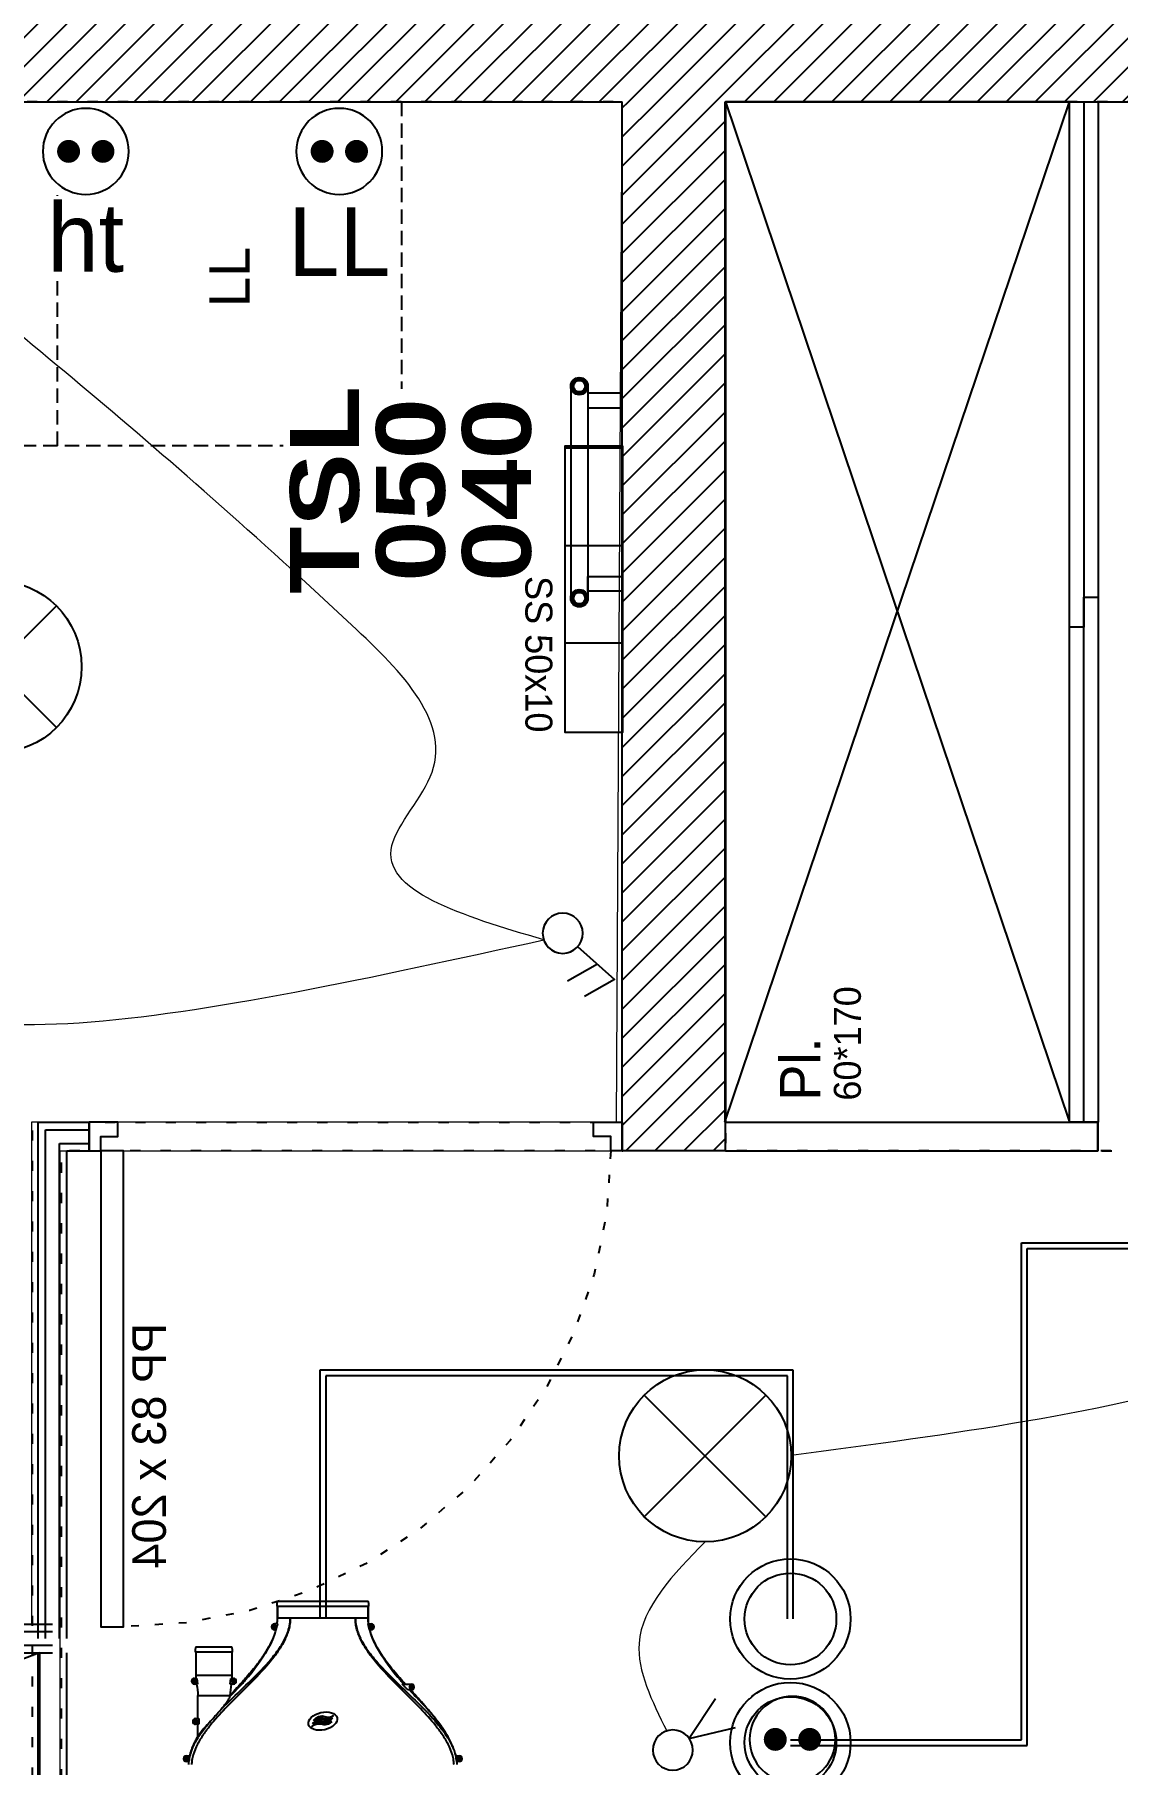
# Model space of a CAD drawing. Header units: centimetres. Extents: x 2648 to 12729, y 1890 to 6224.
# Drawn here: x 6965 to 7153.9, y 3918.4 to 4220.1 of the extents above; entities that cross this region are included whole.
import ezdxf

# ---------------------------------------------------------------- set-up
doc = ezdxf.new("R2010")
doc.units = ezdxf.units.CM
for name, pattern in [('ACAD_ISO02W100', [15, 12, -3]), ('Style de ligne -13', [0.147638, 0.098425, -0.049213]), ('Style de ligne -18', [0.164042, 0.054681, -0.109361]), ('Style de ligne -5', [0.20828, 0.069425, -0.138855])]:
    doc.linetypes.add(name, pattern=pattern)
for name, color, linetype in [('B aménagement intérieur', 252, 'Continuous'), ('B Faux plafonds', 9, 'Continuous'), ('B GÈnÈral_Hatch', 252, 'Continuous'), ('B Général', 252, 'Continuous'), ('C ANNOTATIONS-prestations', 252, 'Continuous'), ('D SURFACES-shab', 252, 'Continuous'), ('F REMPLISSAGE-vert clair', 252, 'Continuous'), ('F REMPLISSAGE-vert foncé', 252, 'Continuous'), ('prlm-MOD', 64, 'Continuous')]:
    doc.layers.add(name, color=color, linetype=linetype)
for name, color, linetype, lineweight in [('prlm-CHAUFF', 4, 'Continuous', 25), ('prlm-CHAUFF-CONV', 1, 'Continuous', 25), ('prlm-ELEC-CFO', 10, 'Continuous', 25)]:
    doc.layers.add(name, color=color, linetype=linetype, lineweight=lineweight)
doc.layers.add('prlm-ZEROPLOT', color=254, linetype='Continuous', plot=False)
doc.styles.add('Eurostile', font='Eurosti.TTF')
doc.styles.add('prlm-chauff-rad', font='ariblk.ttf', dxfattribs={"height": 12})
doc.styles.add('prlm-elec-cfo', font='comic.ttf', dxfattribs={"height": 12})
pattern_1 = [(45, (0, 0), (2.4253472, -2.6458333), [])]

# ---------------------------------------------------------------- blocks, each defined once
blk = doc.blocks.new('A 80.Placard 60.160')
at = {"layer": 'B Général', "linetype": 'Continuous'}
for p, q in [((80, 30), (-80, -30)), ((-80, 30), (80, -30))]:
    blk.add_line(p, q, dxfattribs=at)
at = {"layer": 'B Général', "linetype": 'Continuous', "flags": 128}
blk.add_lwpolyline([(80, -30), (80, 30), (-80, 30), (-80, -30)], dxfattribs=at)
for points in [[(80, -30), (80, -35), (-80, -35), (-80, -30)], [(80, -30), (80, -32.5), (-2.5, -32.5), (-2.5, -30)], [(2.5, -32.5), (2.5, -35), (-80, -35), (-80, -32.5)]]:
    blk.add_lwpolyline(points, close=True, dxfattribs=at)
at = {"layer": 'B Général', "insert": (-76.72, 17.52), "char_height": 7.059, "attachment_point": 1, "line_spacing_factor": 0.894142, "style": 'Eurostile'}
blk.add_mtext('Pl.', dxfattribs=at)
at = {"layer": 'C ANNOTATIONS-prestations', "insert": (-76.72, 6.72), "char_height": 4.706, "attachment_point": 4, "line_spacing_factor": 0.894142, "style": 'Eurostile'}
blk.add_mtext('60*160', dxfattribs=at)
blk = doc.blocks.new('A 80.PP 80')
at = {"layer": 'B Général', "flags": 128}
blk.add_lwpolyline([(-43, 2.5), (-43, 85.5), (-39, 85.5), (-39, 2.5)], close=True, dxfattribs=at)
at = {"layer": 'B Général', "linetype": 'Style de ligne -18', "ltscale": 25.4, "flags": 128}
blk.add_lwpolyline([(46, 2.5), (45.27, 13.33), (43.1, 23.98), (39.53, 34.26), (34.61, 44), (28.44, 53.03), (21.1, 61.19), (12.74, 68.35), (3.5, 74.38), (-6.47, 79.18), (-17, 82.67), (-27.91, 84.79), (-39, 85.5)], dxfattribs=at)
at = {"layer": 'B Général', "linetype": 'Continuous', "flags": 128}
for points in [[(-45, 2.5), (-43, 2.5), (-43, 0), (-40, 0), (-40, -2.5), (-45, -2.5)], [(48, 2.5), (46, 2.5), (46, 0), (43, 0), (43, -2.5), (48, -2.5), (48, -2.5), (48, -2.5), (48, 1.79), (48, 1.79)]]:
    blk.add_lwpolyline(points, close=True, dxfattribs=at)
at = {"layer": 'C ANNOTATIONS-prestations', "insert": (-37.5, 32.5), "char_height": 5.8825, "attachment_point": 1, "rotation": 90, "line_spacing_factor": 0.894142, "style": 'Eurostile'}
blk.add_mtext('PP 83 x 204', dxfattribs=at)
blk = doc.blocks.new('A 80.Lave Linge')
at = {"layer": 'B Général', "linetype": 'Style de ligne -13', "ltscale": 25.4, "flags": 128}
blk.add_lwpolyline([(-29.47, 30), (-29.47, 36), (30.53, 36), (30.53, 30)], dxfattribs=at)
blk.add_lwpolyline([(-29.47, 30), (30.53, 30), (30.53, -30), (-29.47, -30)], close=True, dxfattribs=at)
at = {"layer": 'B Général', "insert": (0, 0), "char_height": 7.059, "attachment_point": 5, "line_spacing_factor": 0.894142, "style": 'Eurostile'}
blk.add_mtext('LL', dxfattribs=at)
blk = doc.blocks.new('A 80.Placard 60.170')
at = {"layer": 'B Général', "linetype": 'Continuous'}
for p, q in [((-85, 30.11), (85, -30)), ((85, 30), (-85, -30))]:
    blk.add_line(p, q, dxfattribs=at)
at = {"layer": 'B Général', "linetype": 'Continuous', "flags": 128}
blk.add_lwpolyline([(85, -30), (85, 30), (-85, 30), (-85, -30)], dxfattribs=at)
for points in [[(85, -30), (85, -35), (-85, -35), (-85, -30)], [(85, -30), (85, -32.5), (-2.5, -32.5), (-2.5, -30)], [(2.5, -32.5), (2.5, -35), (-85, -35), (-85, -32.5)]]:
    blk.add_lwpolyline(points, close=True, dxfattribs=at)
at = {"layer": 'B Général', "insert": (-81.39, 20.5), "char_height": 7.059, "attachment_point": 1, "line_spacing_factor": 0.894142, "style": 'Eurostile'}
blk.add_mtext('Pl.', dxfattribs=at)
at = {"layer": 'C ANNOTATIONS-prestations', "insert": (-81.39, 8.72), "char_height": 4.706, "attachment_point": 4, "line_spacing_factor": 0.894142, "style": 'Eurostile'}
blk.add_mtext('60*170', dxfattribs=at)
blk = doc.blocks.new('A 80.Sèche-serviette')
at = {"layer": 'B GÈnÈral_Hatch', "linetype": 'Continuous'}
h = blk.add_hatch(dxfattribs=at)
h.set_pattern_fill('H_BARDAGE V 150', color=256, style=0, pattern_type=2)
h.set_pattern_definition([(90, (0, 3.493), (17, 0), [])])
h.paths.add_polyline_path([(-25, 8.4925), (25, 8.4925), (25, -1.5075), (-25, -1.5075)])
at = {"layer": 'B Général', "linetype": 'Continuous', "flags": 128}
blk.add_lwpolyline([(-25, 8.4925), (25, 8.4925), (25, -1.5075), (-25, -1.5075)], close=True, dxfattribs=at)
at = {"layer": 'C ANNOTATIONS-prestations', "insert": (25, -8.4925), "char_height": 4.706, "width": 50, "attachment_point": 9, "line_spacing_factor": 0.894142, "style": 'Eurostile'}
blk.add_mtext('SS 50x10', dxfattribs=at)
blk = doc.blocks.new('A 80.T4 A13_A14 Bas (2D)')
at = {"layer": 'B Général', "linetype": 'Continuous'}
for p, q in [((-240.64, 58.48), (-240.64, 148.51)), ((-240.64, 148.51), (-231.74, 148.51)), ((-231.74, 143.51), (-231.74, 148.51)), ((-138.74, 148.51), (-138.66, 148.51)), ((-138.74, 143.51), (-138.74, 148.51)), ((-120.74, 148.51), (-55.73, 148.51)), ((-120.74, 148.51), (-55.73, 148.51)), ((-120.74, 143.51), (-120.74, 148.51)), ((-55.73, 143.51), (-55.73, 148.51)), ((-235.64, 58.48), (-235.64, 143.51)), ((-235.64, 143.51), (-231.74, 143.51)), ((-138.74, 143.51), (-138.66, 143.51)), ((-120.74, 143.51), (-55.73, 143.51)), ((-120.74, 143.51), (-55.73, 143.51)), ((-326.97, 60.98), (-238.14, 60.98)), ((-326.97, 55.98), (-238.14, 55.98)), ((-240.64, -9.02), (-240.64, 55.98)), ((-240.64, -9.02), (-240.64, 55.98)), ((-235.64, -9.02), (-235.64, 55.98)), ((-235.64, 33.51), (-235.64, 55.98))]:
    blk.add_line(p, q, dxfattribs=at)
at = {"layer": 'D SURFACES-shab', "lineweight": 18, "flags": 128}
for points in [[(-241.8, 60.98), (-325.62, 60.98), (-325.62, 155.98), (-400.62, 155.98), (-400.62, 326.51), (-138.8, 326.51), (-139.8, 148.51), (-241.8, 148.51)], [(-236.8, 33.51), (-236.8, 143.51), (-55.86, 143.51), (-55.86, 148.51), (-120.87, 148.51), (-120.87, 326.51), (112.26, 326.51), (112.26, 236.51), (126.2, 236.51), (126.2, 33.51)]]:
    blk.add_lwpolyline(points, close=True, dxfattribs=at)
at = {"layer": 'F REMPLISSAGE-vert clair'}
for p, q in [((-239.34, 58.48), (-239.34, 147.21)), ((-239.34, 147.21), (-231.74, 147.21)), ((-138.74, 147.21), (-138.66, 147.21)), ((-236.94, 58.48), (-236.94, 144.81)), ((-236.94, 144.81), (-231.74, 144.81)), ((-138.74, 144.81), (-138.66, 144.81)), ((-326.97, 59.68), (-238.14, 59.68)), ((-326.97, 57.28), (-238.14, 57.28))]:
    blk.add_line(p, q, dxfattribs=at)
at = {"layer": 'F REMPLISSAGE-vert foncé', "linetype": 'Continuous'}
for p, q in [((-240.64, 58.48), (-240.64, 148.51)), ((-240.64, 148.51), (-231.74, 148.51)), ((-138.74, 148.51), (-138.66, 148.51)), ((-235.64, 58.48), (-235.64, 143.51)), ((-235.64, 143.51), (-231.74, 143.51)), ((-138.74, 143.51), (-138.66, 143.51)), ((-326.97, 60.98), (-238.14, 60.98)), ((-326.97, 55.98), (-238.14, 55.98))]:
    blk.add_line(p, q, dxfattribs=at)
at = {"layer": 'F REMPLISSAGE-vert foncé'}
for p, q in [((-239.34, 58.48), (-239.34, 147.21)), ((-239.34, 147.21), (-231.74, 147.21)), ((-138.74, 147.21), (-138.66, 147.21)), ((-236.94, 58.48), (-236.94, 144.81)), ((-236.94, 144.81), (-231.74, 144.81)), ((-138.74, 144.81), (-138.66, 144.81)), ((-326.97, 59.68), (-238.14, 59.68)), ((-326.97, 57.28), (-238.14, 57.28))]:
    blk.add_line(p, q, dxfattribs=at)
at = {"layer": 'B aménagement intérieur', "rotation": 270}
blk.add_blockref('A 80.Sèche-serviette', (-147.23, 241.51), dxfattribs=at)
at = {"layer": 'B aménagement intérieur', "xscale": -0.9926628695318722}
blk.add_blockref('A 80.Placard 60.160', (-319.84, 25.98), dxfattribs=at)
at = {"layer": 'B Général', "rotation": 90}
blk.add_blockref('A 80.Lave Linge', (-207.25, 295.97), dxfattribs=at)
at = {"layer": 'B Général'}
for name, p, xscale, rotation in [('A 80.Placard 60.170', (-90.73, 237.51), 1.047058823529378, 90), ('A 80.PP 80', (-186.74, 146.01), -1, 180)]:
    blk.add_blockref(name, p, dxfattribs=dict(at, xscale=xscale, rotation=rotation))
blk = doc.blocks.new('xi.tsl-050-040')
at = {"layer": 'prlm-CHAUFF-CONV'}
h = blk.add_hatch(color=0, dxfattribs=at)
h.paths.add_polyline_path([(-20, 7.5, 1), (-17, 7.5, 1)])
h.paths.add_polyline_path([(-17.5, 7.5, -1), (-19.5, 7.5, -1)], flags=16)
at = {"layer": 'prlm-CHAUFF-CONV', "linetype": 'ByBlock', "lineweight": -2}
h = blk.add_hatch(color=0, dxfattribs=at)
edge = h.paths.add_edge_path()
edge.add_arc((18.5, 7.5), 1.5, 0, 360)
edge = h.paths.add_edge_path(flags=17)
edge.add_arc((18.5, 7.5), 1, 0, 360)
at = {"layer": 'prlm-CHAUFF-CONV', "color": 0, "linetype": 'ByBlock', "lineweight": -2, "flags": 128}
for points in [[(18.5, 9), (-18.5, 9)], [(18.5, 6), (-18.5, 6)]]:
    blk.add_lwpolyline(points, dxfattribs=at)
at = {"layer": 'prlm-CHAUFF-CONV', "color": 0, "linetype": 'ByBlock', "lineweight": -2}
for points in [[(-14.73, 0), (-17.27, 0), (-17.27, 6), (-14.73, 6)], [(14.73, 0), (17.27, 0), (17.27, 6), (14.73, 6)]]:
    blk.add_lwpolyline(points, close=True, dxfattribs=at)
for centre, radius in [((-18.5, 7.5), 1.5), ((-18.5, 7.5), 1), ((18.5, 7.5), 1.5), ((18.5, 7.5), 1)]:
    blk.add_circle(centre, radius, dxfattribs=at)
at = {"layer": 'prlm-ZEROPLOT', "linetype": 'ByBlock', "lineweight": -2, "flags": 128}
blk.add_lwpolyline([(-16, 0), (16, 0)], dxfattribs=at)
blk = doc.blocks.new('xi.PTCE')
at = {"layer": 'prlm-ELEC-CFO', "color": 0}
for points in [[(-10.61, 10.61), (10.61, -10.61)], [(10.61, 10.61), (-10.61, -10.61)]]:
    blk.add_lwpolyline(points, dxfattribs=at)
at = {"layer": 'prlm-ELEC-CFO', "color": 0, "linetype": 'ByBlock'}
blk.add_circle((0, 0), 15, dxfattribs=at)
blk = doc.blocks.new('xi.LL')
at = {"color": 0, "lineweight": 5}
blk.add_wipeout([(-7.5, -7.5), (7.5, -7.5), (7.5, 7.5), (-7.5, 7.5)], dxfattribs=at).dxf.layer = 'prlm-ELEC-CFO'
at = {"layer": 'prlm-ELEC-CFO', "color": 0, "linetype": 'ByBlock', "lineweight": 5, "const_width": 2}
for points in [[(-4, 0, 1), (-2, 0, 1)], [(2, 0, 1), (4, 0, 1)]]:
    blk.add_lwpolyline(points, format="xyb", close=True, dxfattribs=at)
at = {"layer": 'prlm-ELEC-CFO', "color": 0, "linetype": 'ByBlock', "lineweight": -2}
blk.add_circle((0, 0), 7.5, dxfattribs=at)
blk = doc.blocks.new('xi.PCHT')
at = {"color": 0, "lineweight": 5}
blk.add_wipeout([(-7.5, -7.5), (7.5, -7.5), (7.5, 7.5), (-7.5, 7.5)], dxfattribs=at).dxf.layer = 'prlm-ELEC-CFO'
at = {"layer": 'prlm-ELEC-CFO', "color": 0, "linetype": 'ByBlock', "lineweight": 5, "const_width": 2}
for points in [[(-4, 0, 1), (-2, 0, 1)], [(2, 0, 1), (4, 0, 1)]]:
    blk.add_lwpolyline(points, format="xyb", close=True, dxfattribs=at)
at = {"layer": 'prlm-ELEC-CFO', "color": 0, "linetype": 'ByBlock', "lineweight": -2}
blk.add_circle((0, 0), 7.5, dxfattribs=at)
blk = doc.blocks.new('xi.DA')
at = {"layer": 'prlm-ELEC-CFO', "color": 0}
for points in [[(0.61, -1.67), (7.04, 4.05), (1.81, 7.01)], [(4.05, 1.39), (-1.17, 4.34)]]:
    blk.add_lwpolyline(points, dxfattribs=at)
blk.add_circle((-2, -4), 3.5, dxfattribs=at)
blk = doc.blocks.new('xi.PC')
at = {"color": 0, "lineweight": 5}
blk.add_wipeout([(-7.5, -7.5), (7.5, -7.5), (7.5, 7.5), (-7.5, 7.5)], dxfattribs=at).dxf.layer = 'prlm-ELEC-CFO'
at = {"layer": 'prlm-ELEC-CFO', "color": 0, "linetype": 'ByBlock', "lineweight": 5, "const_width": 2}
for points in [[(-4, 0, 1), (-2, 0, 1)], [(2, 0, 1), (4, 0, 1)]]:
    blk.add_lwpolyline(points, format="xyb", close=True, dxfattribs=at)
at = {"layer": 'prlm-ELEC-CFO', "color": 0, "linetype": 'ByBlock', "lineweight": -2}
blk.add_circle((0, 0), 7.5, dxfattribs=at)
blk = doc.blocks.new('xi.VV')
at = {"layer": 'prlm-ELEC-CFO', "color": 0}
blk.add_lwpolyline([(6.95, 3.42), (0.01, -1.13), (1.91, 6.95)], dxfattribs=at)
blk.add_circle((-2, -4), 3.5, dxfattribs=at)
blk = doc.blocks.new('xi.dchrob')
at = {"layer": 'prlm-ZEROPLOT', "color": 253, "linetype": 'ACAD_ISO02W100', "ltscale": 5}
blk.add_circle((13.38, 0), 180, dxfattribs=at)

msp = doc.modelspace()

# ---------------------------------------------------------------- hatches: boundary and pattern name
at = {"layer": 'B GÈnÈral_Hatch', "linetype": 'Continuous'}
h = msp.add_hatch(dxfattribs=at)
h.set_pattern_fill('50_BETON', color=256, style=0, pattern_type=2)
h.set_pattern_definition(pattern_1)
h.paths.add_polyline_path([(7614.484, 4208.389), (7614.484, 4226.389), (6796.972, 4226.389), (6796.972, 4208.389)])
h = msp.add_hatch(dxfattribs=at)
h.set_pattern_fill('50_BETON', color=256, style=0, pattern_type=2)
h.set_pattern_definition(pattern_1)
h.paths.add_polyline_path([(7085.484, 4208.389), (7067.484, 4208.389), (7067.484, 4025.389), (7085.484, 4025.389)])

# ---------------------------------------------------------------- linework, layer by layer
at = {"layer": 'B Faux plafonds', "linetype": 'Style de ligne -5', "ltscale": 25.4, "flags": 128}
for points in [[(6806.712, 4037.862), (6881.846, 4037.862), (6881.846, 3937.862), (6806.712, 3937.862), (6806.712, 3551.389), (7604.484, 3551.389), (7604.484, 3997.391), (7424.484, 3997.391), (7424.484, 4087.461), (7332.568, 4087.46), (7332.568, 3910.389), (6964.568, 3910.389), (6964.568, 4030.389), (7067.484, 4030.389), (7067.484, 4208.389), (6806.712, 4208.389)], [(7085.484, 4208.389), (7085.484, 4025.389), (7332.568, 4025.389), (7332.568, 4208.389)], [(7332.568, 4025.389), (6969.568, 4025.389), (6969.568, 3915.389), (7332.568, 3915.389)]]:
    msp.add_lwpolyline(points, close=True, dxfattribs=at)
at = {"layer": 'B Général', "linetype": 'Continuous', "lineweight": 18}
for p, q in [((6796.972, 4208.389), (7067.484, 4208.389)), ((7067.484, 4025.389), (7067.484, 4208.389)), ((7085.484, 4208.389), (7604.484, 4208.389)), ((7085.484, 4025.389), (7085.484, 4208.389))]:
    msp.add_line(p, q, dxfattribs=at)
at = {"layer": 'B Général', "linetype": 'Continuous'}
for p, q in [((6796.972, 4208.389), (7067.484, 4208.389)), ((7067.484, 4025.389), (7067.484, 4208.389)), ((7085.484, 4208.389), (7604.484, 4208.389)), ((7085.484, 4025.389), (7085.484, 4208.389)), ((7085.484, 4025.389), (7067.484, 4025.389))]:
    msp.add_line(p, q, dxfattribs=at)
at = {"layer": 'prlm-CHAUFF', "ltscale": 50}
for p, q in [((7137.099, 3922.685), (7137.099, 4009.384)), ((7137.099, 4009.384), (7238.575, 4009.384)), ((7138.099, 3921.685), (7138.099, 4008.384)), ((7138.099, 4008.384), (7238.16, 4008.384)), ((7097.309, 3987.168), (7014.739, 3987.168)), ((7014.739, 3987.168), (7014.739, 3943.886)), ((7096.309, 3986.168), (7015.739, 3986.168)), ((7015.739, 3986.168), (7015.739, 3943.886)), ((7096.309, 3943.751), (7096.309, 3986.168)), ((7097.309, 3943.751), (7097.309, 3987.168)), ((7007.339, 3946.886), (7023.139, 3946.886)), ((7007.239, 3945.986), (7023.239, 3945.986)), ((7007.339, 3945.986), (7007.339, 3943.886)), ((7007.339, 3943.886), (7007.339, 3945.986)), ((7009.568, 3943.886), (7007.339, 3943.886)), ((7020.91, 3943.886), (7009.568, 3943.886)), ((7023.139, 3943.886), (7020.91, 3943.886)), ((7023.139, 3945.986), (7023.139, 3943.886)), ((7023.139, 3943.886), (7023.139, 3945.986)), ((7006.625, 3942.336), (7006.625, 3942.436)), ((7006.625, 3942.436), (7006.731, 3942.436)), ((7006.731, 3942.336), (7006.625, 3942.336)), ((7006.731, 3942.542), (7006.831, 3942.542)), ((7006.731, 3942.436), (7006.731, 3942.542)), ((7006.731, 3942.23), (7006.731, 3942.336)), ((7006.831, 3942.23), (7006.731, 3942.23)), ((7007.335, 3942.886), (7006.781, 3942.886)), ((7006.781, 3941.886), (7007.081, 3941.886)), ((7006.831, 3942.542), (7006.831, 3942.436)), ((7006.831, 3942.436), (7006.937, 3942.436)), ((7006.937, 3942.336), (7006.831, 3942.336)), ((7006.831, 3942.336), (7006.831, 3942.23)), ((7006.937, 3942.436), (7006.937, 3942.336)), ((7007.081, 3941.886), (7007.285, 3942.566)), ((7007.335, 3942.886), (7007.285, 3942.566)), ((7023.193, 3942.566), (7023.143, 3942.886)), ((7023.143, 3942.886), (7023.697, 3942.886)), ((7023.397, 3941.886), (7023.193, 3942.566)), ((7023.697, 3941.886), (7023.397, 3941.886)), ((7023.541, 3942.336), (7023.541, 3942.436)), ((7023.541, 3942.436), (7023.647, 3942.436)), ((7023.647, 3942.336), (7023.541, 3942.336)), ((7023.647, 3942.542), (7023.747, 3942.542)), ((7023.647, 3942.436), (7023.647, 3942.542)), ((7023.647, 3942.23), (7023.647, 3942.336)), ((7023.747, 3942.23), (7023.647, 3942.23)), ((7023.747, 3942.542), (7023.747, 3942.436)), ((7023.747, 3942.436), (7023.853, 3942.436)), ((7023.853, 3942.336), (7023.747, 3942.336)), ((7023.747, 3942.336), (7023.747, 3942.23)), ((7023.853, 3942.436), (7023.853, 3942.336)), ((6999.489, 3937.986), (6992.989, 3937.986)), ((6993.089, 3938.886), (6999.389, 3938.886)), ((6993.089, 3937.986), (6993.089, 3933.886)), ((6993.089, 3937.986), (6993.089, 3933.886)), ((6999.389, 3937.986), (6999.389, 3933.886)), ((6999.389, 3937.986), (6999.389, 3933.886)), ((7005.833, 3938.865), (7005.833, 3938.865)), ((7024.357, 3939.404), (7024.326, 3939.404)), ((7024.645, 3938.865), (7024.62, 3938.865)), ((6992.683, 3932.936), (6992.789, 3932.936)), ((6992.683, 3932.836), (6992.683, 3932.936)), ((6992.789, 3932.836), (6992.683, 3932.836)), ((6992.789, 3933.042), (6992.889, 3933.042)), ((6992.789, 3932.936), (6992.789, 3933.042)), ((6992.789, 3932.73), (6992.789, 3932.836)), ((6992.889, 3932.73), (6992.789, 3932.73)), ((6992.839, 3933.386), (6993.272, 3933.386)), ((6993.389, 3932.386), (6992.839, 3932.386)), ((6992.889, 3933.042), (6992.889, 3932.936)), ((6992.889, 3932.936), (6992.995, 3932.936)), ((6992.995, 3932.836), (6992.889, 3932.836)), ((6992.889, 3932.836), (6992.889, 3932.73)), ((6992.995, 3932.936), (6992.995, 3932.836)), ((6999.389, 3933.886), (6993.089, 3933.886)), ((6993.272, 3933.386), (6993.389, 3932.441)), ((6993.389, 3932.441), (6993.389, 3932.386)), ((6999.039, 3930.229), (7001.109, 3932.386)), ((7001.109, 3932.386), (6999.039, 3930.229)), ((6999.089, 3932.441), (6999.206, 3933.386)), ((6999.089, 3932.386), (6999.089, 3932.441)), ((6999.639, 3932.386), (6999.089, 3932.386)), ((6999.206, 3933.386), (6999.639, 3933.386)), ((6999.483, 3932.836), (6999.483, 3932.936)), ((6999.483, 3932.936), (6999.589, 3932.936)), ((6999.589, 3932.836), (6999.483, 3932.836)), ((6999.589, 3933.042), (6999.689, 3933.042)), ((6999.589, 3932.936), (6999.589, 3933.042)), ((6999.589, 3932.73), (6999.589, 3932.836)), ((6999.689, 3932.73), (6999.589, 3932.73)), ((6999.689, 3933.042), (6999.689, 3932.936)), ((6999.689, 3932.936), (6999.795, 3932.936)), ((6999.689, 3932.836), (6999.689, 3932.73)), ((6999.795, 3932.836), (6999.689, 3932.836)), ((6999.795, 3932.936), (6999.795, 3932.836)), ((7030.066, 3931.386), (7029.064, 3932.386)), ((7029.064, 3932.386), (7030.68, 3932.386)), ((7030.523, 3931.836), (7030.523, 3931.936)), ((7030.523, 3931.936), (7030.63, 3931.936)), ((7030.63, 3931.836), (7030.523, 3931.836)), ((7030.63, 3932.042), (7030.73, 3932.042)), ((7030.63, 3931.936), (7030.63, 3932.042)), ((7030.63, 3931.73), (7030.63, 3931.836)), ((7030.73, 3931.73), (7030.63, 3931.73)), ((7030.73, 3932.042), (7030.73, 3931.936)), ((7030.73, 3931.936), (7030.836, 3931.936)), ((7030.73, 3931.836), (7030.73, 3931.73)), ((7030.836, 3931.836), (7030.73, 3931.836)), ((7030.836, 3931.936), (7030.836, 3931.836)), ((6993.439, 3930.386), (6999.039, 3930.386)), ((6993.439, 3926.386), (6993.439, 3930.386)), ((6993.439, 3926.386), (6993.439, 3930.386)), ((6999.039, 3930.229), (6999.039, 3930.386)), ((6999.039, 3930.229), (6999.039, 3930.386)), ((7030.68, 3931.386), (7030.066, 3931.386)), ((6992.883, 3925.836), (6992.883, 3925.936)), ((6992.883, 3925.936), (6992.989, 3925.936)), ((6992.989, 3925.836), (6992.883, 3925.836)), ((6992.989, 3926.042), (6993.089, 3926.042)), ((6992.989, 3925.936), (6992.989, 3926.042)), ((6992.989, 3925.73), (6992.989, 3925.836)), ((6993.089, 3925.73), (6992.989, 3925.73)), ((6993.039, 3926.386), (6993.589, 3926.386)), ((6993.089, 3926.042), (6993.089, 3925.936)), ((6993.089, 3925.936), (6993.195, 3925.936)), ((6993.089, 3925.836), (6993.089, 3925.73)), ((6993.195, 3925.836), (6993.089, 3925.836)), ((6993.195, 3925.936), (6993.195, 3925.836)), ((6993.589, 3926.386), (6993.589, 3925.386)), ((6993.589, 3925.386), (6993.039, 3925.386)), ((6993.439, 3923.264), (6993.439, 3925.386)), ((6993.439, 3923.264), (6993.439, 3925.386)), ((6991.389, 3919.542), (6991.489, 3919.542)), ((6991.389, 3919.436), (6991.389, 3919.542)), ((6991.439, 3919.886), (6992.052, 3919.886)), ((6991.489, 3919.542), (6991.489, 3919.436)), ((7038.426, 3919.886), (7039.039, 3919.886)), ((7038.989, 3919.542), (7039.089, 3919.542)), ((7038.989, 3919.436), (7038.989, 3919.542)), ((7039.089, 3919.542), (7039.089, 3919.436)), ((6991.283, 3919.336), (6991.283, 3919.436)), ((6991.283, 3919.436), (6991.389, 3919.436)), ((6991.389, 3919.336), (6991.283, 3919.336)), ((6991.389, 3919.23), (6991.389, 3919.336)), ((6991.489, 3919.23), (6991.389, 3919.23)), ((6991.882, 3918.886), (6991.439, 3918.886)), ((6991.489, 3919.436), (6991.595, 3919.436)), ((6991.489, 3919.336), (6991.489, 3919.23)), ((6991.595, 3919.336), (6991.489, 3919.336)), ((6991.595, 3919.436), (6991.595, 3919.336)), ((6991.877, 3918.802), (6991.881, 3918.886)), ((7039.039, 3918.886), (7038.596, 3918.886)), ((7038.601, 3918.802), (7038.597, 3918.886)), ((7038.883, 3919.336), (7038.883, 3919.436)), ((7038.883, 3919.436), (7038.989, 3919.436)), ((7038.989, 3919.336), (7038.883, 3919.336)), ((7038.989, 3919.23), (7038.989, 3919.336)), ((7039.089, 3919.23), (7038.989, 3919.23)), ((7039.089, 3919.436), (7039.195, 3919.436)), ((7039.089, 3919.336), (7039.089, 3919.23)), ((7039.195, 3919.336), (7039.089, 3919.336)), ((7039.195, 3919.436), (7039.195, 3919.336))]:
    msp.add_line(p, q, dxfattribs=at)
at = {"layer": 'prlm-CHAUFF'}
for radius in [10.5, 8]:
    msp.add_circle((7096.809, 3943.751), radius, dxfattribs=at)
at = {"layer": 'prlm-CHAUFF', "ltscale": 50}
for centre, radius in [((7006.781, 3942.386), 0.3), ((7006.781, 3942.386), 0.25), ((7023.697, 3942.386), 0.3), ((7023.697, 3942.386), 0.25), ((6992.839, 3932.886), 0.3), ((6992.839, 3932.886), 0.25), ((6999.639, 3932.886), 0.3), ((6999.639, 3932.886), 0.25), ((7030.68, 3931.886), 0.3), ((7030.68, 3931.886), 0.25), ((6993.039, 3925.886), 0.3), ((6993.039, 3925.886), 0.25), ((6991.439, 3919.386), 0.3), ((6991.439, 3919.386), 0.25), ((7039.039, 3919.386), 0.3), ((7039.039, 3919.386), 0.25)]:
    msp.add_circle(centre, radius, dxfattribs=at)
for centre, radius, start, end in [((7009.225, 3946.221), 2, 160.5755, 186.74412), ((7009.225, 3946.221), 2, 160.57549, 186.74413), ((7021.253, 3946.221), 2, 353.25588, 19.4245), ((7021.253, 3946.221), 2, 353.25587, 19.42451), ((6999.571, 3943.894), 7.768, 352.54564, 359.94227), ((6999.517, 3943.896), 7.822, 352.57629, 359.92645), ((7000.17, 3943.871), 7.169, 353.90527, 0.11567), ((7030.35, 3943.876), 7.248, 179.9215, 187.83817), ((7030.907, 3943.894), 7.768, 180.05773, 187.45436), ((7030.961, 3943.896), 7.822, 180.07356, 187.42371), ((6995.724, 3944.856), 11.739, 332.3321, 345.44097), ((6996.083, 3944.711), 11.354, 332.13741, 345.69294), ((7006.781, 3942.386), 0.5, 90, 270), ((7000.17, 3943.871), 7.169, 352.09231, 353.54484), ((7036.344, 3945.367), 13.428, 192.99541, 216.08235), ((7034.395, 3944.711), 11.354, 194.41062, 207.86258), ((7023.697, 3942.386), 0.5, 270, 90), ((6994.975, 3938.221), 2, 160.5755, 186.74412), ((6994.975, 3938.221), 2, 160.5755, 186.74412), ((6997.503, 3938.221), 2, 353.25588, 19.4245), ((6997.503, 3938.221), 2, 353.25588, 19.4245), ((6972.104, 3958.449), 39.002, 319.38871, 329.85996), ((6972.105, 3958.448), 39.001, 319.38866, 329.86009), ((6988.321, 3948.553), 20.014, 331.04826, 332.79827), ((6988.321, 3948.553), 20.014, 331.04819, 332.79819), ((7042.157, 3948.553), 20.014, 207.2018, 208.95181), ((7058.373, 3958.448), 39.001, 210.13992, 220.61135), ((7058.373, 3958.449), 39.002, 212.5506, 220.61129), ((6992.839, 3932.886), 0.5, 90, 270), ((6999.639, 3932.886), 0.5, 270, 90), ((6992.728, 3940.488), 11.657, 315.97007, 320.42447), ((6992.476, 3940.712), 11.994, 316.03261, 320.36189), ((7037.75, 3940.488), 11.657, 219.57553, 224.02992), ((7038.002, 3940.712), 11.994, 219.6381, 223.96738), ((7030.68, 3931.886), 0.5, 270, 90), ((6993.039, 3925.886), 0.5, 90, 270), ((7012.756, 3909.612), 23.654, 136.40993, 144.75012), ((6970.496, 3950.433), 35.103, 315.71113, 319.52651), ((6991.439, 3919.386), 0.5, 90, 270), ((7003.826, 3917.026), 12.115, 163.72632, 166.38523), ((7039.039, 3919.386), 0.5, 270, 90)]:
    msp.add_arc(centre, radius, start, end, dxfattribs=at)
msp.add_ellipse((7015.239, 3925.934), major_axis=(2.491, 0.574), ratio=0.6007751, dxfattribs=at)
for points, knots in [([(7009.568, 3943.886), (7009.567, 3943.716), (7009.562, 3943.546), (7009.536, 3943.207), (7009.518, 3943.038), (7009.444, 3942.534), (7009.372, 3942.202), (7009.189, 3941.548), (7009.079, 3941.227), (7008.83, 3940.598), (7008.689, 3940.288), (7008.237, 3939.387), (7007.895, 3938.819), (7007.162, 3937.723), (7006.771, 3937.197), (7005.548, 3935.656), (7004.668, 3934.682), (7002.856, 3932.777), (7001.923, 3931.846), (7000.054, 3929.987), (6999.117, 3929.058), (6997.29, 3927.159), (6996.4, 3926.19), (6995.161, 3924.66), (6994.765, 3924.138), (6994.208, 3923.323), (6994.029, 3923.046), (6993.686, 3922.48), (6993.523, 3922.189), (6993.067, 3921.3), (6992.813, 3920.691), (6992.54, 3919.742), (6992.467, 3919.42), (6992.381, 3918.859), (6992.357, 3918.623), (6992.346, 3918.386)], [0, 0, 0, 0, 0.015625, 0.015625, 0.03125, 0.03125, 0.0625, 0.0625, 0.09375, 0.09375, 0.125, 0.125, 0.1875, 0.1875, 0.25, 0.25, 0.375, 0.375, 0.5, 0.5, 0.625, 0.625, 0.75, 0.75, 0.8125, 0.8125, 0.84375, 0.84375, 0.875, 0.875, 0.9375, 0.9375, 0.96875, 0.96875, 0.99071887, 0.99071887, 0.99071887, 0.99071887]), ([(6997.199, 3927.648), (6998.393, 3928.894), (6999.645, 3930.091), (7002.14, 3932.486), (7003.389, 3933.683), (7005.171, 3935.556), (7005.749, 3936.194), (7006.851, 3937.518), (7007.374, 3938.204), (7008.083, 3939.298), (7008.307, 3939.674), (7008.718, 3940.456), (7008.905, 3940.863), (7009.218, 3941.694), (7009.345, 3942.122), (7009.477, 3942.778), (7009.511, 3942.998), (7009.545, 3943.331), (7009.554, 3943.442), (7009.565, 3943.665), (7009.567, 3943.776), (7009.568, 3943.886)], [0, 0, 0, 0, 0.25, 0.25, 0.5, 0.5, 0.625, 0.625, 0.75, 0.75, 0.8125, 0.8125, 0.875, 0.875, 0.9375, 0.9375, 0.96875, 0.96875, 0.984375, 0.984375, 1, 1, 1, 1]), ([(7020.91, 3943.886), (7020.911, 3943.714), (7020.917, 3943.542), (7020.944, 3943.2), (7020.965, 3943.03), (7021.044, 3942.521), (7021.122, 3942.186), (7021.319, 3941.529), (7021.437, 3941.208), (7021.705, 3940.578), (7021.855, 3940.269), (7022.337, 3939.371), (7022.699, 3938.808), (7023.473, 3937.724), (7023.884, 3937.203), (7025.167, 3935.683), (7026.084, 3934.723), (7027.963, 3932.842), (7028.925, 3931.922), (7030.846, 3930.078), (7031.806, 3929.153), (7033.671, 3927.255), (7034.576, 3926.283), (7035.83, 3924.741), (7036.23, 3924.213), (7036.79, 3923.388), (7036.97, 3923.107), (7037.313, 3922.532), (7037.476, 3922.237), (7037.928, 3921.337), (7038.178, 3920.721), (7038.445, 3919.76), (7038.515, 3919.434), (7038.598, 3918.865), (7038.622, 3918.626), (7038.632, 3918.386)], [0, 0, 0, 0, 0.015625, 0.015625, 0.03125, 0.03125, 0.0625, 0.0625, 0.09375, 0.09375, 0.125, 0.125, 0.1875, 0.1875, 0.25, 0.25, 0.375, 0.375, 0.5, 0.5, 0.625, 0.625, 0.75, 0.75, 0.8125, 0.8125, 0.84375, 0.84375, 0.875, 0.875, 0.9375, 0.9375, 0.96875, 0.96875, 0.99080463, 0.99080463, 0.99080463, 0.99080463]), ([(7038.132, 3918.386), (7038.121, 3918.623), (7038.097, 3918.859), (7038.011, 3919.42), (7037.938, 3919.742), (7037.665, 3920.691), (7037.411, 3921.3), (7036.955, 3922.189), (7036.792, 3922.48), (7036.449, 3923.046), (7036.27, 3923.323), (7035.713, 3924.138), (7035.316, 3924.661), (7034.077, 3926.191), (7033.187, 3927.159), (7031.36, 3929.059), (7030.424, 3929.987), (7028.555, 3931.847), (7027.622, 3932.777), (7025.81, 3934.683), (7024.93, 3935.657), (7023.706, 3937.197), (7023.315, 3937.724), (7022.582, 3938.82), (7022.241, 3939.388), (7021.789, 3940.289), (7021.648, 3940.599), (7021.398, 3941.229), (7021.288, 3941.549), (7021.106, 3942.204), (7021.034, 3942.536), (7020.96, 3943.04), (7020.941, 3943.209), (7020.916, 3943.548), (7020.911, 3943.718), (7020.91, 3943.886)], [0.00928076, 0.00928076, 0.00928076, 0.00928076, 0.03125, 0.03125, 0.0625, 0.0625, 0.125, 0.125, 0.15625, 0.15625, 0.1875, 0.1875, 0.25, 0.25, 0.375, 0.375, 0.5, 0.5, 0.625, 0.625, 0.75, 0.75, 0.8125, 0.8125, 0.875, 0.875, 0.90625, 0.90625, 0.9375, 0.9375, 0.96875, 0.96875, 0.984375, 0.984375, 1, 1, 1, 1]), ([(7006.337, 3939.845), (7006.179, 3939.508), (7005.808, 3938.797), (7005.162, 3937.74), (7004.409, 3936.653), (7003.584, 3935.57), (7002.701, 3934.49), (7001.589, 3933.199), (7000.377, 3931.847), (6999.431, 3930.818), (6999.037, 3930.382)], [0.15680816, 0.15680816, 0.15680816, 0.15680816, 0.23054182, 0.31498735, 0.4025619, 0.49293853, 0.58568769, 0.68035512, 0.83177458, 0.95095777, 0.95095777, 0.95095777, 0.95095777]), ([(7029.622, 3932.385), (7029.3, 3932.744), (7028.604, 3933.526), (7027.565, 3934.74), (7026.616, 3935.923), (7025.82, 3937.004), (7025.167, 3937.975), (7024.61, 3938.91), (7024.289, 3939.532), (7024.152, 3939.822)], [0.57305924, 0.57305924, 0.57305924, 0.57305924, 0.626259, 0.6884084, 0.74897183, 0.79308272, 0.83589876, 0.87731985, 0.91237468, 0.91237468, 0.91237468, 0.91237468]), ([(6997.199, 3927.648), (6997.43, 3927.911), (6997.655, 3928.176), (6998.068, 3928.687), (6998.259, 3928.936), (6998.602, 3929.414), (6998.749, 3929.636), (6998.914, 3929.92), (6998.959, 3930.004), (6999.021, 3930.142), (6999.039, 3930.197), (6999.039, 3930.229)], [0, 0, 0, 0, 0.25, 0.25, 0.5, 0.5, 0.75, 0.75, 0.875, 0.875, 1, 1, 1, 1]), ([(7038.429, 3919.886), (7038.363, 3920.174), (7038.283, 3920.459), (7038.098, 3921.025), (7037.993, 3921.306), (7037.65, 3922.13), (7037.384, 3922.658), (7036.8, 3923.685), (7036.482, 3924.183), (7035.809, 3925.159), (7035.452, 3925.636), (7034.351, 3927.035), (7033.572, 3927.927), (7031.973, 3929.676), (7031.153, 3930.532), (7030.331, 3931.386)], [0, 0, 0, 0, 0.0625, 0.0625, 0.125, 0.125, 0.25, 0.25, 0.375, 0.375, 0.5, 0.5, 0.75, 0.75, 1, 1, 1, 1]), ([(7036.64, 3923.932), (7036.537, 3924.095), (7036.217, 3924.588), (7035.645, 3925.403), (7034.905, 3926.372), (7034.115, 3927.343), (7033.193, 3928.424), (7032.141, 3929.608), (7031.215, 3930.628), (7030.675, 3931.221), (7030.526, 3931.385)], [0.16942225, 0.16942225, 0.16942225, 0.16942225, 0.19060013, 0.2339285, 0.2787061, 0.32470189, 0.37164236, 0.43517089, 0.4991397, 0.52356497, 0.52356497, 0.52356497, 0.52356497]), ([(6991.846, 3918.386), (6991.858, 3918.663), (6991.887, 3918.939), (6991.99, 3919.578), (6992.076, 3919.937), (6992.397, 3920.994), (6992.698, 3921.671), (6993.413, 3922.984), (6993.817, 3923.602), (6994.683, 3924.792), (6995.144, 3925.364), (6995.624, 3925.921)], [0.03316313, 0.03316313, 0.03316313, 0.03316313, 0.125, 0.125, 0.25, 0.25, 0.5, 0.5, 0.75, 0.75, 1, 1, 1, 1]), ([(7013.303, 3925.013), (7014.025, 3925.732), (7014.401, 3925.827), (7014.79, 3925.786), (7015.402, 3925.721), (7016.048, 3925.318), (7016.783, 3925.894)], [0, 0, 0, 0, 0.3890747, 0.3890747, 0.3890747, 1, 1, 1, 1]), ([(7013.614, 3926.058), (7014.337, 3926.776), (7014.712, 3926.872), (7015.101, 3926.83), (7015.713, 3926.765), (7016.359, 3926.362), (7017.094, 3926.938)], [0, 0, 0, 0, 0.3890747, 0.3890747, 0.3890747, 1, 1, 1, 1]), ([(6992.049, 3919.886), (6992.117, 3920.183), (6992.2, 3920.476), (6992.344, 3920.913), (6992.395, 3921.058), (6992.504, 3921.347), (6992.561, 3921.489), (6992.739, 3921.913), (6992.868, 3922.189), (6993.142, 3922.733), (6993.287, 3923.001), (6993.439, 3923.264)], [0, 0, 0, 0, 0.25, 0.25, 0.375, 0.375, 0.5, 0.5, 0.75, 0.75, 1, 1, 1, 1]), ([(6993.439, 3923.264), (6993.278, 3922.985), (6993.125, 3922.701), (6992.837, 3922.126), (6992.703, 3921.834), (6992.458, 3921.238), (6992.347, 3920.935), (6992.228, 3920.556), (6992.207, 3920.486), (6992.187, 3920.416)], [0, 0, 0, 0, 0.25, 0.25, 0.5, 0.5, 0.75, 0.75, 0.80624293, 0.80624293, 0.80624293, 0.80624293])]:
    msp.add_open_spline(points, degree=3, knots=knots, dxfattribs=at)
for points in [[(6993.089, 3933.886), (6993.089, 3933.719), (6993.096, 3933.553), (6993.108, 3933.386)], [(6993.089, 3933.886), (6993.089, 3933.719), (6993.096, 3933.553), (6993.108, 3933.386)], [(6993.227, 3932.386), (6993.325, 3931.719), (6993.439, 3931.053), (6993.439, 3930.386)], [(6993.227, 3932.386), (6993.325, 3931.719), (6993.439, 3931.053), (6993.439, 3930.386)], [(6999.251, 3932.386), (6999.153, 3931.719), (6999.039, 3931.053), (6999.039, 3930.386)], [(6999.251, 3932.386), (6999.153, 3931.719), (6999.039, 3931.053), (6999.039, 3930.386)], [(6999.389, 3933.886), (6999.389, 3933.719), (6999.382, 3933.553), (6999.37, 3933.386)], [(6999.389, 3933.886), (6999.389, 3933.719), (6999.382, 3933.553), (6999.37, 3933.386)], [(7013.458, 3925.547), (7014.181, 3926.265), (7014.556, 3926.36), (7014.945, 3926.319)], [(7014.849, 3925.963), (7014.457, 3926.004), (7014.078, 3925.907), (7013.458, 3925.547)], [(7015.005, 3926.474), (7014.612, 3926.515), (7014.233, 3926.418), (7013.614, 3926.058)], [(7016.783, 3925.894), (7015.958, 3924.957), (7015.309, 3925.364), (7014.694, 3925.429)], [(7016.938, 3926.427), (7016.114, 3925.491), (7015.464, 3925.897), (7014.849, 3925.963)], [(7014.945, 3926.319), (7015.557, 3926.254), (7016.204, 3925.851), (7016.938, 3926.427)], [(7017.094, 3926.938), (7016.27, 3926.002), (7015.62, 3926.408), (7015.005, 3926.474)], [(7014.694, 3925.429), (7014.301, 3925.471), (7013.922, 3925.373), (7013.303, 3925.013)], [(6992.052, 3919.886), (6991.975, 3919.556), (6991.918, 3919.223), (6991.882, 3918.886)], [(7038.596, 3918.886), (7038.56, 3919.223), (7038.503, 3919.556), (7038.426, 3919.886)]]:
    msp.add_open_spline(points, degree=3, dxfattribs=at)
at = {"layer": 'prlm-ELEC-CFO', "lineweight": 13}
for points in [[(6952.212, 4096.088), (6938.088, 4063.427), (7053.777, 4062.214)], [(7230.695, 4085.036), (7224.569, 4023.815), (7096.93, 3972.288)], [(7081.93, 3957.205), (7070.397, 3939.497), (7075.239, 3924.225)]]:
    msp.add_spline(points, degree=3, dxfattribs=at)

# ---------------------------------------------------------------- block references
at = {"layer": 'B aménagement intérieur'}
msp.add_blockref('A 80.T4 A13_A14 Bas (2D)', (7206.225, 3881.882), dxfattribs=at)
at = {"layer": 'prlm-CHAUFF-CONV', "rotation": 90}
msp.add_blockref('xi.tsl-050-040', (7067.484, 4140.3), dxfattribs=at)
at = {"layer": 'prlm-ELEC-CFO'}
for p in [(6958.166, 4109.856), (7081.93, 3972.205)]:
    msp.add_blockref('xi.PTCE', p, dxfattribs=at)
at = {"layer": 'prlm-ELEC-CFO', "xscale": -1}
for name, p, rotation in [('xi.DA', (7059.084, 4059.36), 180), ('xi.VV', (7080.297, 3922.889), 270)]:
    msp.add_blockref(name, p, dxfattribs=dict(at, rotation=rotation))

# ---------------------------------------------------------------- next in the draw order: block references
at = {"layer": 'prlm-ELEC-CFO', "xscale": -1, "rotation": 180}
msp.add_blockref('xi.PC', (7097.167, 3922.75), dxfattribs=at)

# ---------------------------------------------------------------- next in the draw order: texts
at = {"layer": 'prlm-CHAUFF-CONV', "lineweight": 20, "insert": (7030.616, 4140.694), "char_height": 12, "width": 32.8236, "attachment_point": 5, "rotation": 90, "line_spacing_factor": 0.75, "style": 'prlm-chauff-rad', "bg_fill": 3, "box_fill_scale": 1.1, "bg_fill_color": 256, "bg_fill_transparency": 0}
msp.add_mtext('TSL\\P050\\P040', dxfattribs=at)
at = {"layer": 'prlm-ELEC-CFO', "lineweight": 20, "char_height": 12, "attachment_point": 5, "line_spacing_factor": 0.8, "style": 'prlm-elec-cfo', "bg_fill": 3, "box_fill_scale": 1.1, "bg_fill_color": 256, "bg_fill_transparency": 0}
for s, insert in [('ht', (6973.886, 4184.674)), ('LL', (7018.116, 4184.003))]:
    msp.add_mtext(s, dxfattribs=dict(at, insert=insert))

# ---------------------------------------------------------------- next in the draw order: linework, layer by layer
at = {"layer": 'prlm-CHAUFF', "ltscale": 50}
for p, q in [((7096.809, 3922.685), (7137.099, 3922.685)), ((7096.809, 3921.685), (7138.099, 3921.685))]:
    msp.add_line(p, q, dxfattribs=at)
at = {"layer": 'prlm-CHAUFF'}
for radius in [10.5, 8]:
    msp.add_circle((7096.809, 3922.185), radius, dxfattribs=at)

# ---------------------------------------------------------------- next in the draw order: block references
at = {"layer": 'prlm-ELEC-CFO', "xscale": -1, "rotation": 180}
for name, p in [('xi.PCHT', (6973.886, 4199.75)), ('xi.LL', (7018.116, 4199.75))]:
    msp.add_blockref(name, p, dxfattribs=at)

# ---------------------------------------------------------------- next in the draw order: linework, layer by layer
at = {"layer": 'prlm-ELEC-CFO', "lineweight": 13}
msp.add_spline([(7053.777, 4062.214), (7027.292, 4078.677), (7034.287, 4091.486), (7019.473, 4117.889), (6928.562, 4195.022)], degree=3, dxfattribs=at)

# ---------------------------------------------------------------- next in the draw order: block references
at = {"layer": 'prlm-MOD', "rotation": 270}
msp.add_blockref('xi.dchrob', (6842.932, 4395.603), dxfattribs=at)

doc.saveas('drawing.dxf')
